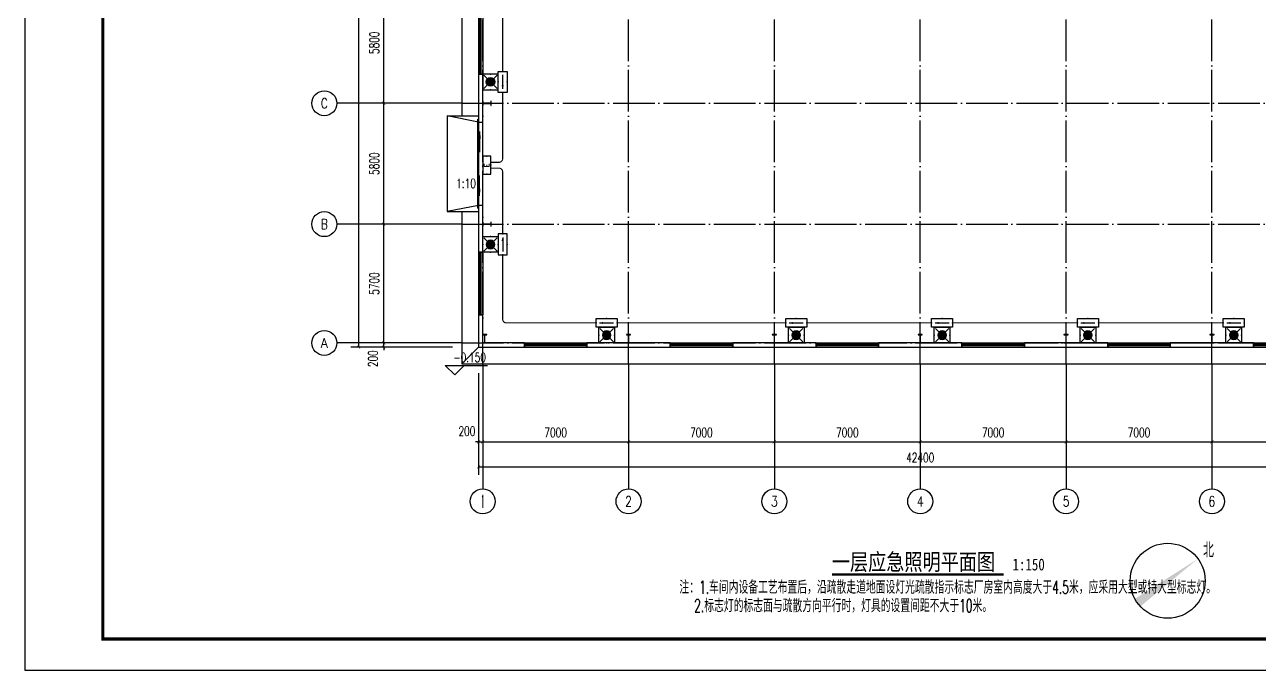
# Model space of a CAD drawing. Extents: x 33088 to 140010, y 13737 to 369010.
# Drawn here: x 33293 to 92548, y 147093 to 178069 of the extents above; entities that cross this region are included whole.
import ezdxf
from ezdxf.enums import TextEntityAlignment as Align

# ---------------------------------------------------------------- set-up
doc = ezdxf.new("R2010")
doc.units = 0
doc.header["$LTSCALE"] = 1000
doc.header["$MEASUREMENT"] = 0
doc.linetypes.add('DOTE', pattern=[2.42, 2, -0.2, 0.02, -0.2])
doc.layers.get('0').update_dxf_attribs({"linetype": 'CONTINUOUS'})
doc.layers.get('DEFPOINTS').update_dxf_attribs({"linetype": 'CONTINUOUS'})
for name, color, linetype in [('AXIS', 3, 'CONTINUOUS'), ('AXIS_TEXT', 7, 'CONTINUOUS'), ('COLUMN', 99, 'CONTINUOUS'), ('DIM_ELEV', 3, 'CONTINUOUS'), ('DIM_SYMB', 3, 'CONTINUOUS'), ('DOTE', 1, 'DOTE'), ('EQUIP-照明', 3, 'CONTINUOUS'), ('GROUND', 2, 'CONTINUOUS'), ('PUB_TEXT', 7, 'CONTINUOUS'), ('PUB_TITLE', 4, 'CONTINUOUS'), ('STAIR', 2, 'CONTINUOUS'), ('TEL_SYMB', 3, 'CONTINUOUS'), ('TEL_TEXT', 7, 'CONTINUOUS'), ('WALL', 9, 'CONTINUOUS'), ('WINDOW', 99, 'CONTINUOUS'), ('WIRE-照明', 1, 'CONTINUOUS')]:
    doc.layers.add(name, color=color, linetype=linetype)
doc.styles.add('_TCH_AXIS', font='COMPLEX', dxfattribs={"bigfont": 'GBCBIG'})
doc.styles.add('_TCH_DIM', font='SIMPLEX', dxfattribs={"bigfont": 'GBCBIG'})
doc.styles.add('_TEL_DIM', font='SIMPLEX', dxfattribs={"width": 0.8, "height": 3.5, "bigfont": 'HZTXT'})
doc.styles.add('COMPLEX', font='COMPLEX')
doc.styles.add('DIM_FONT', font='SIMPLEX', dxfattribs={"width": 0.7, "bigfont": 'GBCBIG'})
doc.styles.get("Standard").update_dxf_attribs({"font": 'gbenor.shx', "bigfont": 'gbcbig.shx'})
doc.styles.add('STY53', font='COMPLEX', dxfattribs={"width": 0.6, "bigfont": 'HZTXT'})
doc.styles.add('新宋体', font='', dxfattribs={"width": 0.8})
doc.styles.get('新宋体').set_extended_font_data('NSimSun')
doc.dimstyles.new('DIMN150', dxfattribs={"dimscale": 1.5, "dimtxt": 300, "dimasz": 100, "dimexe": 250, "dimexo": 300, "dimgap": 150, "dimtad": 1, "dimdec": 0, "dimzin": 0, "dimtxsty": 'DIM_FONT', "dimblk": 'ARCHTICK', "dimcen": 0.09, "dimclrt": 7, "dimazin": 3, "dimtfac": 1, "dimtdec": 0, "dimtix": 1, "dimtmove": 0, "dimatfit": 3, "dimtolj": 1, "dimtzin": 0})

# ---------------------------------------------------------------- blocks, each defined once
blk = doc.blocks.new('_AXISO')
blk.add_circle((0, 0), 0.5)
at = {"layer": 'AXIS_TEXT', "style": 'COMPLEX', "width": 1.041667}
blk.add_attdef('A', text='', height=0.56, dxfattribs=at).set_placement((-0.25, -0.28), (0.25, -0.28), align=Align.FIT)
blk = doc.blocks.new('_ARCHTICK')
at = {"color": 0, "linetype": 'BYBLOCK', "const_width": 0.15}
blk.add_lwpolyline([(-0.5, -0.5), (0.5, 0.5)], dxfattribs=at)
blk = doc.blocks.new('*D47')
at = {"layer": 'AXIS', "color": 0}
for p, q in [((1861107, 54760), (1861107, 49885)), ((1903507, 54760), (1903507, 49885)), ((1861107, 50260), (1903507, 50260))]:
    blk.add_line(p, q, dxfattribs=at)
at = {"layer": 'DEFPOINTS', "color": 0}
for p in [(1861107, 55210), (1903507, 55210), (1903507, 50260)]:
    blk.add_point(p, dxfattribs=at)
at = {"layer": 'AXIS', "color": 0, "xscale": 150, "yscale": 150, "zscale": 150, "rotation": 180}
blk.add_blockref('_ARCHTICK', (1861107, 50260), dxfattribs=at)
at = {"layer": 'AXIS', "color": 0, "xscale": 150, "yscale": 150, "zscale": 150}
blk.add_blockref('_ARCHTICK', (1903507, 50260), dxfattribs=at)
at = {"layer": 'AXIS', "color": 7, "insert": (1882307, 50710), "char_height": 450, "attachment_point": 5, "style": 'DIM_FONT'}
blk.add_mtext('\\A1;42400', dxfattribs=at)
blk = doc.blocks.new('*D48')
at = {"layer": 'AXIS', "color": 0}
for p, q in [((1861107, 54760), (1861107, 51085)), ((1861307, 54760), (1861307, 51085)), ((1861107, 51460), (1860957, 51460)), ((1861107, 51460), (1861307, 51460)), ((1861307, 51460), (1861457, 51460))]:
    blk.add_line(p, q, dxfattribs=at)
at = {"layer": 'DEFPOINTS', "color": 0}
for p in [(1861107, 55210), (1861307, 55210), (1861307, 51460)]:
    blk.add_point(p, dxfattribs=at)
at = {"layer": 'AXIS', "color": 0, "xscale": 150, "yscale": 150, "zscale": 150}
blk.add_blockref('_ARCHTICK', (1861107, 51460), dxfattribs=at)
at = {"layer": 'AXIS', "color": 0, "xscale": 150, "yscale": 150, "zscale": 150, "rotation": 180}
blk.add_blockref('_ARCHTICK', (1861307, 51460), dxfattribs=at)
at = {"layer": 'AXIS', "color": 7, "insert": (1860552, 51977), "char_height": 450, "attachment_point": 5, "style": 'DIM_FONT'}
blk.add_mtext('\\A1;200', dxfattribs=at)
blk = doc.blocks.new('*D49')
at = {"layer": 'AXIS', "color": 0}
for p, q in [((1861307, 54760), (1861307, 51085)), ((1868307, 54760), (1868307, 51085)), ((1861307, 51460), (1868307, 51460))]:
    blk.add_line(p, q, dxfattribs=at)
at = {"layer": 'DEFPOINTS', "color": 0}
for p in [(1861307, 55210), (1868307, 55210), (1868307, 51460)]:
    blk.add_point(p, dxfattribs=at)
at = {"layer": 'AXIS', "color": 0, "xscale": 150, "yscale": 150, "zscale": 150, "rotation": 180}
blk.add_blockref('_ARCHTICK', (1861307, 51460), dxfattribs=at)
at = {"layer": 'AXIS', "color": 0, "xscale": 150, "yscale": 150, "zscale": 150}
blk.add_blockref('_ARCHTICK', (1868307, 51460), dxfattribs=at)
at = {"layer": 'AXIS', "color": 7, "insert": (1864807, 51910), "char_height": 450, "attachment_point": 5, "style": 'DIM_FONT'}
blk.add_mtext('\\A1;7000', dxfattribs=at)
blk = doc.blocks.new('*D50')
at = {"layer": 'AXIS', "color": 0}
for p, q in [((1868307, 54760), (1868307, 51085)), ((1875307, 54760), (1875307, 51085)), ((1868307, 51460), (1875307, 51460))]:
    blk.add_line(p, q, dxfattribs=at)
at = {"layer": 'DEFPOINTS', "color": 0}
for p in [(1868307, 55210), (1875307, 55210), (1875307, 51460)]:
    blk.add_point(p, dxfattribs=at)
at = {"layer": 'AXIS', "color": 0, "xscale": 150, "yscale": 150, "zscale": 150, "rotation": 180}
blk.add_blockref('_ARCHTICK', (1868307, 51460), dxfattribs=at)
at = {"layer": 'AXIS', "color": 0, "xscale": 150, "yscale": 150, "zscale": 150}
blk.add_blockref('_ARCHTICK', (1875307, 51460), dxfattribs=at)
at = {"layer": 'AXIS', "color": 7, "insert": (1871807, 51910), "char_height": 450, "attachment_point": 5, "style": 'DIM_FONT'}
blk.add_mtext('\\A1;7000', dxfattribs=at)
blk = doc.blocks.new('*D51')
at = {"layer": 'AXIS', "color": 0}
for p, q in [((1875307, 54760), (1875307, 51085)), ((1882307, 54760), (1882307, 51085)), ((1875307, 51460), (1882307, 51460))]:
    blk.add_line(p, q, dxfattribs=at)
at = {"layer": 'DEFPOINTS', "color": 0}
for p in [(1875307, 55210), (1882307, 55210), (1882307, 51460)]:
    blk.add_point(p, dxfattribs=at)
at = {"layer": 'AXIS', "color": 0, "xscale": 150, "yscale": 150, "zscale": 150, "rotation": 180}
blk.add_blockref('_ARCHTICK', (1875307, 51460), dxfattribs=at)
at = {"layer": 'AXIS', "color": 0, "xscale": 150, "yscale": 150, "zscale": 150}
blk.add_blockref('_ARCHTICK', (1882307, 51460), dxfattribs=at)
at = {"layer": 'AXIS', "color": 7, "insert": (1878807, 51910), "char_height": 450, "attachment_point": 5, "style": 'DIM_FONT'}
blk.add_mtext('\\A1;7000', dxfattribs=at)
blk = doc.blocks.new('*D52')
at = {"layer": 'AXIS', "color": 0}
for p, q in [((1882307, 54760), (1882307, 51085)), ((1889307, 54760), (1889307, 51085)), ((1882307, 51460), (1889307, 51460))]:
    blk.add_line(p, q, dxfattribs=at)
at = {"layer": 'DEFPOINTS', "color": 0}
for p in [(1882307, 55210), (1889307, 55210), (1889307, 51460)]:
    blk.add_point(p, dxfattribs=at)
at = {"layer": 'AXIS', "color": 0, "xscale": 150, "yscale": 150, "zscale": 150, "rotation": 180}
blk.add_blockref('_ARCHTICK', (1882307, 51460), dxfattribs=at)
at = {"layer": 'AXIS', "color": 0, "xscale": 150, "yscale": 150, "zscale": 150}
blk.add_blockref('_ARCHTICK', (1889307, 51460), dxfattribs=at)
at = {"layer": 'AXIS', "color": 7, "insert": (1885807, 51910), "char_height": 450, "attachment_point": 5, "style": 'DIM_FONT'}
blk.add_mtext('\\A1;7000', dxfattribs=at)
blk = doc.blocks.new('*D53')
at = {"layer": 'AXIS', "color": 0}
for p, q in [((1889307, 54760), (1889307, 51085)), ((1896307, 54760), (1896307, 51085)), ((1889307, 51460), (1896307, 51460))]:
    blk.add_line(p, q, dxfattribs=at)
at = {"layer": 'DEFPOINTS', "color": 0}
for p in [(1889307, 55210), (1896307, 55210), (1896307, 51460)]:
    blk.add_point(p, dxfattribs=at)
at = {"layer": 'AXIS', "color": 0, "xscale": 150, "yscale": 150, "zscale": 150, "rotation": 180}
blk.add_blockref('_ARCHTICK', (1889307, 51460), dxfattribs=at)
at = {"layer": 'AXIS', "color": 0, "xscale": 150, "yscale": 150, "zscale": 150}
blk.add_blockref('_ARCHTICK', (1896307, 51460), dxfattribs=at)
at = {"layer": 'AXIS', "color": 7, "insert": (1892807, 51910), "char_height": 450, "attachment_point": 5, "style": 'DIM_FONT'}
blk.add_mtext('\\A1;7000', dxfattribs=at)
blk = doc.blocks.new('*D54')
at = {"layer": 'AXIS', "color": 0}
for p, q in [((1896307, 54760), (1896307, 51085)), ((1903307, 54760), (1903307, 51085)), ((1896307, 51460), (1903307, 51460))]:
    blk.add_line(p, q, dxfattribs=at)
at = {"layer": 'DEFPOINTS', "color": 0}
for p in [(1896307, 55210), (1903307, 55210), (1903307, 51460)]:
    blk.add_point(p, dxfattribs=at)
at = {"layer": 'AXIS', "color": 0, "xscale": 150, "yscale": 150, "zscale": 150, "rotation": 180}
blk.add_blockref('_ARCHTICK', (1896307, 51460), dxfattribs=at)
at = {"layer": 'AXIS', "color": 0, "xscale": 150, "yscale": 150, "zscale": 150}
blk.add_blockref('_ARCHTICK', (1903307, 51460), dxfattribs=at)
at = {"layer": 'AXIS', "color": 7, "insert": (1899807, 51910), "char_height": 450, "attachment_point": 5, "style": 'DIM_FONT'}
blk.add_mtext('\\A1;7000', dxfattribs=at)
blk = doc.blocks.new('*D74')
at = {"layer": 'AXIS', "color": 0}
for p, q in [((1859857, 91010), (1854982, 91010)), ((1855357, 56010), (1855357, 91010)), ((1859857, 56010), (1854982, 56010))]:
    blk.add_line(p, q, dxfattribs=at)
at = {"layer": 'DEFPOINTS', "color": 0}
for p in [(1855357, 91010), (1860307, 91010), (1860307, 56010)]:
    blk.add_point(p, dxfattribs=at)
at = {"layer": 'AXIS', "color": 0, "xscale": 150, "yscale": 150, "zscale": 150}
for p, rotation in [((1855357, 91010), 90), ((1855357, 56010), 270)]:
    blk.add_blockref('_ARCHTICK', p, dxfattribs=dict(at, rotation=rotation))
at = {"layer": 'AXIS', "color": 7, "insert": (1854907, 73510), "char_height": 450, "attachment_point": 5, "rotation": 90, "style": 'DIM_FONT'}
blk.add_mtext('\\A1;35000', dxfattribs=at)
blk = doc.blocks.new('*D75')
at = {"layer": 'AXIS', "color": 0}
for p, q in [((1856557, 56210), (1856557, 56360)), ((1859857, 56210), (1856182, 56210)), ((1859857, 56010), (1856182, 56010)), ((1856557, 56010), (1856557, 56210)), ((1856557, 56010), (1856557, 55860))]:
    blk.add_line(p, q, dxfattribs=at)
at = {"layer": 'DEFPOINTS', "color": 0}
for p in [(1856557, 56210), (1860307, 56210), (1860307, 56010)]:
    blk.add_point(p, dxfattribs=at)
at = {"layer": 'AXIS', "color": 0, "xscale": 150, "yscale": 150, "zscale": 150}
for p, rotation in [((1856557, 56210), 270), ((1856557, 56010), 90)]:
    blk.add_blockref('_ARCHTICK', p, dxfattribs=dict(at, rotation=rotation))
at = {"layer": 'AXIS', "color": 7, "insert": (1856040, 55455), "char_height": 450, "attachment_point": 5, "rotation": 90, "style": 'DIM_FONT'}
blk.add_mtext('\\A1;200', dxfattribs=at)
blk = doc.blocks.new('*D76')
at = {"layer": 'AXIS', "color": 0}
for p, q in [((1859857, 61910), (1856182, 61910)), ((1856557, 56210), (1856557, 61910)), ((1859857, 56210), (1856182, 56210))]:
    blk.add_line(p, q, dxfattribs=at)
at = {"layer": 'DEFPOINTS', "color": 0}
for p in [(1856557, 61910), (1860307, 61910), (1860307, 56210)]:
    blk.add_point(p, dxfattribs=at)
at = {"layer": 'AXIS', "color": 0, "xscale": 150, "yscale": 150, "zscale": 150}
for p, rotation in [((1856557, 61910), 90), ((1856557, 56210), 270)]:
    blk.add_blockref('_ARCHTICK', p, dxfattribs=dict(at, rotation=rotation))
at = {"layer": 'AXIS', "color": 7, "insert": (1856107, 59060), "char_height": 450, "attachment_point": 5, "rotation": 90, "style": 'DIM_FONT'}
blk.add_mtext('\\A1;5700', dxfattribs=at)
blk = doc.blocks.new('*D77')
at = {"layer": 'AXIS', "color": 0}
for p, q in [((1859857, 67710), (1856182, 67710)), ((1856557, 61910), (1856557, 67710)), ((1859857, 61910), (1856182, 61910))]:
    blk.add_line(p, q, dxfattribs=at)
at = {"layer": 'DEFPOINTS', "color": 0}
for p in [(1856557, 67710), (1860307, 67710), (1860307, 61910)]:
    blk.add_point(p, dxfattribs=at)
at = {"layer": 'AXIS', "color": 0, "xscale": 150, "yscale": 150, "zscale": 150}
for p, rotation in [((1856557, 67710), 90), ((1856557, 61910), 270)]:
    blk.add_blockref('_ARCHTICK', p, dxfattribs=dict(at, rotation=rotation))
at = {"layer": 'AXIS', "color": 7, "insert": (1856107, 64810), "char_height": 450, "attachment_point": 5, "rotation": 90, "style": 'DIM_FONT'}
blk.add_mtext('\\A1;5800', dxfattribs=at)
blk = doc.blocks.new('*D78')
at = {"layer": 'AXIS', "color": 0}
for p, q in [((1859857, 73510), (1856182, 73510)), ((1856557, 67710), (1856557, 73510)), ((1859857, 67710), (1856182, 67710))]:
    blk.add_line(p, q, dxfattribs=at)
at = {"layer": 'DEFPOINTS', "color": 0}
for p in [(1856557, 73510), (1860307, 73510), (1860307, 67710)]:
    blk.add_point(p, dxfattribs=at)
at = {"layer": 'AXIS', "color": 0, "xscale": 150, "yscale": 150, "zscale": 150}
for p, rotation in [((1856557, 73510), 90), ((1856557, 67710), 270)]:
    blk.add_blockref('_ARCHTICK', p, dxfattribs=dict(at, rotation=rotation))
at = {"layer": 'AXIS', "color": 7, "insert": (1856107, 70610), "char_height": 450, "attachment_point": 5, "rotation": 90, "style": 'DIM_FONT'}
blk.add_mtext('\\A1;5800', dxfattribs=at)
blk = doc.blocks.new('$WINLIB2D$00000001')
for p, q in [((-0.5, 0.5), (0.5, 0.5)), ((-0.5, 0.5), (-0.5, -0.5)), ((0.5, -0.5), (0.5, 0.5)), ((0.5, 0.167), (-0.5, 0.167)), ((0.5, -0.167), (-0.5, -0.167)), ((-0.5, -0.5), (0.5, -0.5))]:
    blk.add_line(p, q)
blk = doc.blocks.new('$DORLIB2D$00000130')
at = {"color": 0, "linetype": 'CONTINUOUS'}
for p, q in [((-0.533, 0.66), (-0.533, 0.513)), ((0, 0.66), (-0.533, 0.66)), ((0, 0.513), (0, 0.66)), ((0.533, 0.66), (0, 0.66)), ((0.533, 0.66), (0.533, 0.513)), ((0, 0.513), (-0.533, 0.513)), ((0.533, 0.513), (0, 0.513)), ((-0.385, 0.269), (-0.14, 0.269)), ((-0.385, 0.269), (-0.3, 0.214)), ((-0.3, 0.214), (-0.3, 0.269)), ((0.385, 0.269), (0.14, 0.269)), ((0.3, 0.214), (0.3, 0.269)), ((0.385, 0.269), (0.3, 0.214))]:
    blk.add_line(p, q, dxfattribs=at)
blk = doc.blocks.new('$EQUIP$00001776')
for p, q in [((0.72, 0.66), (-0.72, 0.66)), ((-0.72, 0.66), (-0.72, 0)), ((-0.72, 0), (0.72, 0)), ((0.72, 0), (0.72, 0.66))]:
    blk.add_line(p, q)
for p in [(-0.72, 0.33), (0, 0.66), (0, 0), (0.72, 0.33)]:
    blk.add_point(p)
blk = doc.blocks.new('$EQUIP$00001167')
for p, q in [((-0.429, 0.429), (0.429, -0.429)), ((-0.429, -0.429), (0.429, 0.429))]:
    blk.add_line(p, q)
blk.add_lwpolyline([(-0.5, 0.5), (-0.5, -0.5), (0.5, -0.5), (0.5, 0.5)], close=True)
blk.add_circle((0, 0), 0.275)
for p in [(-0.5, 0), (0, 0.5), (0.5, 0), (0, -0.5)]:
    blk.add_point(p)
for points in [[(-0.238, 0.137), (0.238, 0.137), (-0.275, 0), (0.275, 0)], [(-0.238, -0.137), (0.238, -0.137), (-0.275, 0), (0.275, 0)], [(-0.137, 0.238), (0.137, 0.238), (-0.238, 0.137), (0.238, 0.137)], [(0, 0.275), (0, 0.275), (-0.137, 0.238), (0.137, 0.238)], [(-0.137, -0.238), (0.137, -0.238), (-0.238, -0.137), (0.238, -0.137)], [(0, -0.275), (0, -0.275), (-0.137, -0.238), (0.137, -0.238)]]:
    blk.add_solid(points)
at = {"flags": 9}
blk.add_attdef('A', (0, 0), '', height=0.00002, dxfattribs=at)
blk = doc.blocks.new('$EQUIP$00001686')
for p, q in [((0.72, 0.6), (-0.72, 0.6)), ((-0.72, 0.6), (-0.72, 0)), ((-0.72, 0), (0.72, 0)), ((0.72, 0), (0.72, 0.6))]:
    blk.add_line(p, q)
at = {"color": 7}
blk.add_line((-0.48, 0.3), (0.48, 0.3), dxfattribs=at)
for p in [(-0.72, 0.3), (0, 0.6), (0, 0), (0.72, 0.3)]:
    blk.add_point(p)
blk.add_solid([(-0.24, 0.228), (-0.528, 0.3), (-0.24, 0.372)])
blk = doc.blocks.new('QW1')
at = {"layer": 'AXIS', "color": 8}
for p, q in [((1860307.3, 67709.9), (1854307.3, 67709.9)), ((1860307.3, 61909.9), (1854307.3, 61909.9)), ((1860307.3, 56209.9), (1854307.3, 56209.9)), ((1861307.3, 55209.9), (1861307.3, 49209.9)), ((1868307.3, 55209.9), (1868307.3, 49209.9)), ((1875307.3, 55209.9), (1875307.3, 49209.9)), ((1882307.3, 55209.9), (1882307.3, 49209.9)), ((1889307.3, 55209.9), (1889307.3, 49209.9)), ((1896307.3, 55209.9), (1896307.3, 49209.9))]:
    blk.add_line(p, q, dxfattribs=at)
at = {"layer": 'COLUMN', "color": 8}
for p, q in [((1861317.3, 67809.9), (1861307.3, 67809.9)), ((1861307.3, 67809.9), (1861307.3, 67609.9)), ((1861307.3, 67609.9), (1861317.3, 67609.9)), ((1861317.3, 67713.7), (1861317.3, 67809.9)), ((1861322.3, 67708.7), (1861317.3, 67713.7)), ((1861317.3, 67697.7), (1861322.3, 67702.7)), ((1861317.3, 67609.9), (1861317.3, 67697.7)), ((1861692.3, 67708.7), (1861322.3, 67708.7)), ((1861322.3, 67702.7), (1861692.3, 67702.7)), ((1861697.3, 67713.7), (1861692.3, 67708.7)), ((1861692.3, 67702.7), (1861697.3, 67697.7)), ((1861707.3, 67809.9), (1861697.3, 67809.9)), ((1861697.3, 67809.9), (1861697.3, 67713.7)), ((1861697.3, 67697.7), (1861697.3, 67609.9)), ((1861697.3, 67609.9), (1861707.3, 67609.9)), ((1861707.3, 67609.9), (1861707.3, 67809.9)), ((1861317.3, 62009.9), (1861307.3, 62009.9)), ((1861307.3, 62009.9), (1861307.3, 61809.9)), ((1861307.3, 61809.9), (1861317.3, 61809.9)), ((1861317.3, 61913.7), (1861317.3, 62009.9)), ((1861322.3, 61908.7), (1861317.3, 61913.7)), ((1861317.3, 61897.7), (1861322.3, 61902.7)), ((1861317.3, 61809.9), (1861317.3, 61897.7)), ((1861692.3, 61908.7), (1861322.3, 61908.7)), ((1861322.3, 61902.7), (1861692.3, 61902.7)), ((1861697.3, 61913.7), (1861692.3, 61908.7)), ((1861692.3, 61902.7), (1861697.3, 61897.7)), ((1861707.3, 62009.9), (1861697.3, 62009.9)), ((1861697.3, 62009.9), (1861697.3, 61913.7)), ((1861697.3, 61897.7), (1861697.3, 61809.9)), ((1861697.3, 61809.9), (1861707.3, 61809.9)), ((1861707.3, 61809.9), (1861707.3, 62009.9)), ((1861507.3, 56609.9), (1861307.3, 56609.9)), ((1861307.3, 56609.9), (1861307.3, 56599.9)), ((1861307.3, 56599.9), (1861395.1, 56599.9)), ((1861395.1, 56599.9), (1861400.1, 56594.9)), ((1861400.1, 56594.9), (1861400.1, 56224.9)), ((1861406.1, 56594.9), (1861411.1, 56599.9)), ((1861406.1, 56224.9), (1861406.1, 56594.9)), ((1861411.1, 56599.9), (1861507.3, 56599.9)), ((1861507.3, 56599.9), (1861507.3, 56609.9)), ((1868407.3, 56609.9), (1868207.3, 56609.9)), ((1868207.3, 56609.9), (1868207.3, 56599.9)), ((1868207.3, 56599.9), (1868295.1, 56599.9)), ((1868295.1, 56599.9), (1868300.1, 56594.9)), ((1868300.1, 56594.9), (1868300.1, 56224.9)), ((1868306.1, 56594.9), (1868311.1, 56599.9)), ((1868306.1, 56224.9), (1868306.1, 56594.9)), ((1868311.1, 56599.9), (1868407.3, 56599.9)), ((1868407.3, 56599.9), (1868407.3, 56609.9)), ((1875407.3, 56609.9), (1875207.3, 56609.9)), ((1875207.3, 56609.9), (1875207.3, 56599.9)), ((1875207.3, 56599.9), (1875295.1, 56599.9)), ((1875295.1, 56599.9), (1875300.1, 56594.9)), ((1875300.1, 56594.9), (1875300.1, 56224.9)), ((1875306.1, 56594.9), (1875311.1, 56599.9)), ((1875306.1, 56224.9), (1875306.1, 56594.9)), ((1875311.1, 56599.9), (1875407.3, 56599.9)), ((1875407.3, 56599.9), (1875407.3, 56609.9)), ((1882407.3, 56609.9), (1882207.3, 56609.9)), ((1882207.3, 56609.9), (1882207.3, 56599.9)), ((1882207.3, 56599.9), (1882295.1, 56599.9)), ((1882295.1, 56599.9), (1882300.1, 56594.9)), ((1882300.1, 56594.9), (1882300.1, 56224.9)), ((1882306.1, 56594.9), (1882311.1, 56599.9)), ((1882306.1, 56224.9), (1882306.1, 56594.9)), ((1882311.1, 56599.9), (1882407.3, 56599.9)), ((1882407.3, 56599.9), (1882407.3, 56609.9)), ((1889407.3, 56609.9), (1889207.3, 56609.9)), ((1889207.3, 56609.9), (1889207.3, 56599.9)), ((1889207.3, 56599.9), (1889295.1, 56599.9)), ((1889295.1, 56599.9), (1889300.1, 56594.9)), ((1889300.1, 56594.9), (1889300.1, 56224.9)), ((1889306.1, 56594.9), (1889311.1, 56599.9)), ((1889306.1, 56224.9), (1889306.1, 56594.9)), ((1889311.1, 56599.9), (1889407.3, 56599.9)), ((1889407.3, 56599.9), (1889407.3, 56609.9)), ((1896407.3, 56609.9), (1896207.3, 56609.9)), ((1896207.3, 56609.9), (1896207.3, 56599.9)), ((1896207.3, 56599.9), (1896295.1, 56599.9)), ((1896295.1, 56599.9), (1896300.1, 56594.9)), ((1896300.1, 56594.9), (1896300.1, 56224.9)), ((1896306.1, 56594.9), (1896311.1, 56599.9)), ((1896306.1, 56224.9), (1896306.1, 56594.9)), ((1896311.1, 56599.9), (1896407.3, 56599.9)), ((1896407.3, 56599.9), (1896407.3, 56609.9)), ((1861395.1, 56219.9), (1861307.3, 56219.9)), ((1861307.3, 56219.9), (1861307.3, 56209.9)), ((1861307.3, 56209.9), (1861507.3, 56209.9)), ((1861400.1, 56224.9), (1861395.1, 56219.9)), ((1861411.1, 56219.9), (1861406.1, 56224.9)), ((1861507.3, 56219.9), (1861411.1, 56219.9)), ((1861507.3, 56209.9), (1861507.3, 56219.9)), ((1868295.1, 56219.9), (1868207.3, 56219.9)), ((1868207.3, 56219.9), (1868207.3, 56209.9)), ((1868207.3, 56209.9), (1868407.3, 56209.9)), ((1868300.1, 56224.9), (1868295.1, 56219.9)), ((1868311.1, 56219.9), (1868306.1, 56224.9)), ((1868407.3, 56219.9), (1868311.1, 56219.9)), ((1868407.3, 56209.9), (1868407.3, 56219.9)), ((1875295.1, 56219.9), (1875207.3, 56219.9)), ((1875207.3, 56219.9), (1875207.3, 56209.9)), ((1875207.3, 56209.9), (1875407.3, 56209.9)), ((1875300.1, 56224.9), (1875295.1, 56219.9)), ((1875311.1, 56219.9), (1875306.1, 56224.9)), ((1875407.3, 56219.9), (1875311.1, 56219.9)), ((1875407.3, 56209.9), (1875407.3, 56219.9)), ((1882295.1, 56219.9), (1882207.3, 56219.9)), ((1882207.3, 56219.9), (1882207.3, 56209.9)), ((1882207.3, 56209.9), (1882407.3, 56209.9)), ((1882300.1, 56224.9), (1882295.1, 56219.9)), ((1882311.1, 56219.9), (1882306.1, 56224.9)), ((1882407.3, 56219.9), (1882311.1, 56219.9)), ((1882407.3, 56209.9), (1882407.3, 56219.9)), ((1889295.1, 56219.9), (1889207.3, 56219.9)), ((1889207.3, 56219.9), (1889207.3, 56209.9)), ((1889207.3, 56209.9), (1889407.3, 56209.9)), ((1889300.1, 56224.9), (1889295.1, 56219.9)), ((1889311.1, 56219.9), (1889306.1, 56224.9)), ((1889407.3, 56219.9), (1889311.1, 56219.9)), ((1889407.3, 56209.9), (1889407.3, 56219.9)), ((1896295.1, 56219.9), (1896207.3, 56219.9)), ((1896207.3, 56219.9), (1896207.3, 56209.9)), ((1896207.3, 56209.9), (1896407.3, 56209.9)), ((1896300.1, 56224.9), (1896295.1, 56219.9)), ((1896311.1, 56219.9), (1896306.1, 56224.9)), ((1896407.3, 56219.9), (1896311.1, 56219.9)), ((1896407.3, 56209.9), (1896407.3, 56219.9))]:
    blk.add_line(p, q, dxfattribs=at)
at = {"layer": 'DIM_ELEV', "color": 8}
for p, q in [((1859963, 54685.7), (1859513, 55135.7)), ((1859513, 55135.7), (1861532.8, 55135.7)), ((1859963, 54685.7), (1860413, 55135.7))]:
    blk.add_line(p, q, dxfattribs=at)
at = {"layer": 'DIM_SYMB', "color": 8}
blk.add_lwpolyline([(1860970.8, 63486.3, 0, 0, 0), (1860463.7, 63486.3, 120, 0, 0), (1860013.7, 63486.3, 0, 0, 0)], format="xyseb", dxfattribs=at)
at = {"layer": 'DOTE', "color": 8}
for p, q in [((1861307.3, 55209.9), (1861307.3, 91809.9)), ((1868307.3, 55209.9), (1868307.3, 91809.9)), ((1875307.3, 55209.9), (1875307.3, 91809.9)), ((1882307.3, 55209.9), (1882307.3, 91809.9)), ((1889307.3, 55209.9), (1889307.3, 91809.9)), ((1896307.3, 55209.9), (1896307.3, 91809.9)), ((1860307.3, 67709.9), (1904307.3, 67709.9)), ((1860307.3, 61909.9), (1904307.3, 61909.9)), ((1860307.3, 56209.9), (1904307.3, 56209.9))]:
    blk.add_line(p, q, dxfattribs=at)
at = {"layer": 'GROUND', "color": 8}
for p, q in [((1860307.3, 91809.9), (1860307.3, 67109.4)), ((1861107.3, 91009.9), (1861107.3, 67109.4)), ((1860307.3, 62509.4), (1860307.3, 55209.9)), ((1861107.3, 62509.4), (1861107.3, 56009.9)), ((1861107.3, 56009.9), (1860307.3, 55209.9)), ((1861107.3, 56009.9), (1903507.3, 56009.9)), ((1860307.3, 55209.9), (1904307.3, 55209.9))]:
    blk.add_line(p, q, dxfattribs=at)
at = {"layer": 'STAIR', "color": 8}
for p, q in [((1859607.3, 67109.4), (1859607.3, 62509.4)), ((1859607.3, 67109.4), (1861107.3, 67109.4)), ((1861107.3, 66809.4), (1859607.3, 67109.4)), ((1861107.3, 67109.4), (1861107.3, 62509.4)), ((1861107.3, 62809.4), (1859607.3, 62509.4)), ((1859607.3, 62509.4), (1861107.3, 62509.4))]:
    blk.add_line(p, q, dxfattribs=at)
at = {"layer": 'WALL', "color": 8}
for p, q in [((1861307.3, 69109.9), (1861107.3, 69109.9)), ((1861107.3, 69109.9), (1861107.3, 67707.8)), ((1861307.3, 67809.9), (1861307.3, 69109.9)), ((1861107.3, 67707.8), (1861107.3, 66809.9)), ((1861307.3, 66809.9), (1861307.3, 67609.9)), ((1861107.3, 66809.9), (1861307.3, 66809.9)), ((1861307.3, 62809.9), (1861107.3, 62809.9)), ((1861107.3, 62809.9), (1861107.3, 61907.8)), ((1861307.3, 62009.9), (1861307.3, 62809.9)), ((1861107.3, 61907.8), (1861107.3, 60559.9)), ((1861307.3, 60559.9), (1861307.3, 61809.9)), ((1861107.3, 60559.9), (1861307.3, 60559.9)), ((1861307.3, 57559.9), (1861107.3, 57559.9)), ((1861107.3, 57559.9), (1861107.3, 56009.9)), ((1861307.3, 56609.9), (1861307.3, 57559.9)), ((1861307.3, 56219.9), (1861307.3, 56599.9)), ((1861107.3, 56009.9), (1863307.3, 56009.9)), ((1863307.3, 56209.9), (1861507.3, 56209.9)), ((1863307.3, 56009.9), (1863307.3, 56209.9)), ((1868207.3, 56209.9), (1866307.3, 56209.9)), ((1866307.3, 56209.9), (1866307.3, 56009.9)), ((1866307.3, 56009.9), (1868305.2, 56009.9)), ((1868305.2, 56009.9), (1870307.3, 56009.9)), ((1870307.3, 56209.9), (1868407.3, 56209.9)), ((1870307.3, 56009.9), (1870307.3, 56209.9)), ((1875207.3, 56209.9), (1873307.3, 56209.9)), ((1873307.3, 56209.9), (1873307.3, 56009.9)), ((1873307.3, 56009.9), (1875305.2, 56009.9)), ((1875305.2, 56009.9), (1877307.3, 56009.9)), ((1877307.3, 56209.9), (1875407.3, 56209.9)), ((1877307.3, 56009.9), (1877307.3, 56209.9)), ((1882207.3, 56209.9), (1880307.3, 56209.9)), ((1880307.3, 56209.9), (1880307.3, 56009.9)), ((1880307.3, 56009.9), (1882305.2, 56009.9)), ((1882305.2, 56009.9), (1884307.3, 56009.9)), ((1884307.3, 56209.9), (1882407.3, 56209.9)), ((1884307.3, 56009.9), (1884307.3, 56209.9)), ((1889207.3, 56209.9), (1887307.3, 56209.9)), ((1887307.3, 56209.9), (1887307.3, 56009.9)), ((1887307.3, 56009.9), (1889305.2, 56009.9)), ((1889305.2, 56009.9), (1891307.3, 56009.9)), ((1891307.3, 56209.9), (1889407.3, 56209.9)), ((1891307.3, 56009.9), (1891307.3, 56209.9)), ((1896207.3, 56209.9), (1894307.3, 56209.9)), ((1894307.3, 56209.9), (1894307.3, 56009.9)), ((1894307.3, 56009.9), (1896305.2, 56009.9)), ((1896305.2, 56009.9), (1898307.3, 56009.9)), ((1898307.3, 56209.9), (1896407.3, 56209.9)), ((1898307.3, 56009.9), (1898307.3, 56209.9))]:
    blk.add_line(p, q, dxfattribs=at)
at = {"layer": 'AXIS', "color": 8}
ref = blk.add_blockref('_AXISO', (1853707.3, 67709.9), dxfattribs=dict(at, xscale=1200, yscale=1200, zscale=1200))
ref.add_attrib('A', 'C', dxfattribs={"layer": 'AXIS_TEXT', "color": 8, "height": 480.7, "style": '_TCH_AXIS'}).set_placement((1853535.6, 67469.5), (1853879, 67469.5), align=Align.FIT)
ref = blk.add_blockref('_AXISO', (1853707.3, 61909.9), dxfattribs=dict(at, xscale=1200, yscale=1200, zscale=1200))
ref.add_attrib('A', 'B', dxfattribs={"layer": 'AXIS_TEXT', "color": 8, "height": 493.2, "style": '_TCH_AXIS', "width": 0.823529}).set_placement((1853542.9, 61663.3), (1853871.7, 61663.3), align=Align.FIT)
ref = blk.add_blockref('_AXISO', (1853707.3, 56209.9), dxfattribs=dict(at, xscale=1200, yscale=1200, zscale=1200))
ref.add_attrib('A', 'A', dxfattribs={"layer": 'AXIS_TEXT', "color": 8, "height": 468.8, "style": '_TCH_AXIS', "width": 0.888889}).set_placement((1853528.7, 55975.5), (1853885.8, 55975.5), align=Align.FIT)
ref = blk.add_blockref('_AXISO', (1861307.3, 48609.9), dxfattribs=dict(at, xscale=1200, yscale=1200, zscale=1200))
ref.add_attrib('A', '1', dxfattribs={"layer": 'AXIS_TEXT', "color": 8, "height": 624.4, "style": '_TCH_AXIS', "width": 0.555556}).set_placement((1861232.9, 48297.7), (1861381.6, 48297.7), align=Align.FIT)
ref = blk.add_blockref('_AXISO', (1868307.3, 48609.9), dxfattribs=dict(at, xscale=1200, yscale=1200, zscale=1200))
ref.add_attrib('A', '2', dxfattribs={"layer": 'AXIS_TEXT', "color": 8, "height": 493.2, "style": '_TCH_AXIS'}).set_placement((1868142.9, 48363.3), (1868471.7, 48363.3), align=Align.FIT)
ref = blk.add_blockref('_AXISO', (1875307.3, 48609.9), dxfattribs=dict(at, xscale=1200, yscale=1200, zscale=1200))
ref.add_attrib('A', '3', dxfattribs={"layer": 'AXIS_TEXT', "color": 8, "height": 493.2, "style": '_TCH_AXIS'}).set_placement((1875142.9, 48363.3), (1875471.7, 48363.3), align=Align.FIT)
ref = blk.add_blockref('_AXISO', (1882307.3, 48609.9), dxfattribs=dict(at, xscale=1200, yscale=1200, zscale=1200))
ref.add_attrib('A', '4', dxfattribs={"layer": 'AXIS_TEXT', "color": 8, "height": 480.7, "style": '_TCH_AXIS', "width": 0.9375}).set_placement((1882135.6, 48369.5), (1882479, 48369.5), align=Align.FIT)
ref = blk.add_blockref('_AXISO', (1889307.3, 48609.9), dxfattribs=dict(at, xscale=1200, yscale=1200, zscale=1200))
ref.add_attrib('A', '5', dxfattribs={"layer": 'AXIS_TEXT', "color": 8, "height": 493.2, "style": '_TCH_AXIS'}).set_placement((1889142.9, 48363.3), (1889471.7, 48363.3), align=Align.FIT)
ref = blk.add_blockref('_AXISO', (1896307.3, 48609.9), dxfattribs=dict(at, xscale=1200, yscale=1200, zscale=1200))
ref.add_attrib('A', '6', dxfattribs={"layer": 'AXIS_TEXT', "color": 8, "height": 506.1, "style": '_TCH_AXIS', "width": 0.928571}).set_placement((1896150.6, 48356.8), (1896463.9, 48356.8), align=Align.FIT)
at = {"layer": 'WINDOW', "color": 8, "rotation": 270}
for name, p, xscale, yscale, zscale in [('$WINLIB2D$00000001', (1861207.3, 70609.9), 3000, 200, 3000), ('$DORLIB2D$00000130', (1861207.3, 64809.9), 4000, -200, 4000), ('$WINLIB2D$00000001', (1861207.3, 59059.9), 3000, 200, 3000)]:
    blk.add_blockref(name, p, dxfattribs=dict(at, xscale=xscale, yscale=yscale, zscale=zscale))
at = {"layer": 'WINDOW', "color": 8, "xscale": 3000, "yscale": 200, "zscale": 3000}
for p in [(1864807.3, 56109.9), (1871807.3, 56109.9), (1878807.3, 56109.9), (1885807.3, 56109.9), (1892807.3, 56109.9), (1899807.3, 56109.9)]:
    blk.add_blockref('$WINLIB2D$00000001', p, dxfattribs=at)
at = {"layer": 'PUB_TEXT', "color": 8, "style": '_TCH_DIM', "width": 0.705882}
blk.add_text('1:10', height=446.25, dxfattribs=at).set_placement((1860034.8, 63643.8))
at = {"layer": 'PUB_TEXT', "color": 7, "style": '_TCH_DIM', "width": 0.705882}
blk.add_text('-0.150', height=446.25, dxfattribs=at).set_placement((1859897.8, 55293.2))
at = {"layer": 'AXIS', "color": 8}
for p1, p2, distance, picture, middle in [((1860307.3, 56009.9), (1860307.3, 91009.9), 4950, '*D74', (1854907.3, 73509.9)), ((1860307.3, 67709.9), (1860307.3, 73509.9), 3750, '*D78', (1856107.3, 70609.9)), ((1860307.3, 61909.9), (1860307.3, 67709.9), 3750, '*D77', (1856107.3, 64809.9)), ((1860307.3, 56209.9), (1860307.3, 61909.9), 3750, '*D76', (1856107.3, 59059.9)), ((1861107.3, 55209.9), (1903507.3, 55209.9), -4950, '*D47', (1882307.3, 50709.9)), ((1861307.3, 55209.9), (1868307.3, 55209.9), -3750, '*D49', (1864807.3, 51909.9)), ((1868307.3, 55209.9), (1875307.3, 55209.9), -3750, '*D50', (1871807.3, 51909.9)), ((1875307.3, 55209.9), (1882307.3, 55209.9), -3750, '*D51', (1878807.3, 51909.9)), ((1882307.3, 55209.9), (1889307.3, 55209.9), -3750, '*D52', (1885807.3, 51909.9)), ((1889307.3, 55209.9), (1896307.3, 55209.9), -3750, '*D53', (1892807.3, 51909.9)), ((1896307.3, 55209.9), (1903307.3, 55209.9), -3750, '*D54', (1899807.3, 51909.9))]:
    dim = blk.add_aligned_dim(p1=p1, p2=p2, distance=distance, dimstyle='DIMN150', dxfattribs=at)
    dim.commit()
    dim.dimension.update_dxf_attribs({"geometry": picture, "text_midpoint": middle})
for base, p1, p2, angle, picture, middle in [((1856557.3, 56209.9), (1860307.3, 56009.9), (1860307.3, 56209.9), 90, '*D75', (1856039.8, 55454.9)), ((1861307.3, 51459.9), (1861107.3, 55209.9), (1861307.3, 55209.9), 0, '*D48', (1860552.3, 51977.4))]:
    dim = blk.add_linear_dim(base=base, p1=p1, p2=p2, angle=angle, dimstyle='DIMN150', dxfattribs=at)
    dim.commit()
    dim.dimension.update_dxf_attribs({"geometry": picture, "text_midpoint": middle, "dimtype": 161})

msp = doc.modelspace()

# ---------------------------------------------------------------- linework, layer by layer
at = {"layer": 'DIM_SYMB'}
msp.add_lwpolyline([(86694, 150328, 450, 0, 0), (89605, 152446, 0, 0, 0)], format="xyseb", dxfattribs=at)
msp.add_circle((88150, 151387), 1800, dxfattribs=at)
at = {"layer": 'PUB_TITLE'}
msp.add_lwpolyline([(33293, 147093), (122393, 147093), (122393, 210093), (33293, 210093)], close=True, dxfattribs=at)
at = {"layer": 'PUB_TITLE', "const_width": 150}
msp.add_lwpolyline([(37043, 148593), (120893, 148593), (120893, 208593), (37043, 208593)], close=True, dxfattribs=at)
at = {"layer": 'TEL_SYMB', "color": 1, "const_width": 105}
msp.add_lwpolyline([(72034, 151685), (80282, 151685)], dxfattribs=at)
at = {"layer": 'WIRE-照明', "linetype": 'CONTINUOUS', "const_width": 52.5}
for points in [[(56234, 184370), (56234, 175828)], [(61728, 163759), (69820, 163759)], [(76820, 163759), (70828, 163759)], [(83820, 163759), (77828, 163759)], [(90820, 163759), (84828, 163759)]]:
    msp.add_lwpolyline(points, dxfattribs=at)
for points in [[(55670, 171465), (56054, 171465, 0.414214), (56234, 171645), (56234, 174820)], [(55670, 171188), (56054, 171188, -0.414214), (56234, 171008), (56234, 168028)], [(60720, 163759), (56414, 163759, -0.414214), (56234, 163939), (56234, 167020)]]:
    msp.add_lwpolyline(points, format="xyb", dxfattribs=at)

# ---------------------------------------------------------------- block references
msp.add_blockref('QW1', (-1806033, 106589))
at = {"layer": 'EQUIP-照明'}
for name, p, xscale, yscale, zscale, rotation in [('$EQUIP$00001167', (55649, 175324), 750, 750, 750, 270), ('$EQUIP$00001686', (56024, 175324), -700, 700, 700, 270), ('$EQUIP$00001167', (55649, 167524), -750, 750, 750, 270), ('$EQUIP$00001686', (56024, 167524), 700, 700, 700, 270), ('$EQUIP$00001686', (61224, 163969), -700, 700, 700, 180), ('$EQUIP$00001167', (61224, 163174), -750, 750, 750, 270), ('$EQUIP$00001686', (70324, 163969), -700, 700, 700, 180), ('$EQUIP$00001167', (70324, 163174), -750, 750, 750, 270), ('$EQUIP$00001686', (77324, 163969), -700, 700, 700, 180), ('$EQUIP$00001167', (77324, 163174), -750, 750, 750, 270), ('$EQUIP$00001686', (84324, 163969), -700, 700, 700, 180), ('$EQUIP$00001167', (84324, 163174), -750, 750, 750, 270), ('$EQUIP$00001686', (91324, 163969), -700, 700, 700, 180), ('$EQUIP$00001167', (91324, 163174), -750, 750, 750, 270)]:
    msp.add_blockref(name, p, dxfattribs=dict(at, xscale=xscale, yscale=yscale, zscale=zscale, rotation=rotation))
ref = msp.add_blockref('$EQUIP$00001776', (55670, 171322), dxfattribs=dict(at, xscale=600, yscale=600, zscale=600, rotation=90))
ref.add_attrib('$TEXT$', 'E', dxfattribs={"layer": '0', "color": 7, "height": 240, "rotation": 90, "style": '_TEL_DIM'}).set_placement((55472, 171322), align=Align.MIDDLE_CENTER)

# ---------------------------------------------------------------- texts
at = {"layer": 'PUB_TEXT', "style": '_TCH_DIM'}
msp.add_text('北', height=723, dxfattribs=at).set_placement((89850, 152504))
at = {"layer": 'TEL_TEXT', "color": 1, "style": '新宋体', "width": 0.8}
for s, height, p in [('一层应急照明平面图', 797.5, (72034, 151895)), ('1:150', 569.6, (80702, 151886))]:
    msp.add_text(s, height=height, dxfattribs=at).set_placement(p)
at = {"layer": 'WIRE-照明', "color": 3, "linetype": 'CONTINUOUS', "style": 'STY53', "width": 0.6}
for s, p in [('注：1.车间内设备工艺布置后，沿疏散走道地面设灯光疏散指示标志厂房室内高度大于4.5米，应采用大型或特大型标志灯。', (64715, 150764)), ('2.标志灯的标志面与疏散方向平行时，灯具的设置间距不大于10米。', (65425, 149879))]:
    msp.add_text(s, height=627.26, dxfattribs=at).set_placement(p)

doc.saveas('drawing.dxf')
